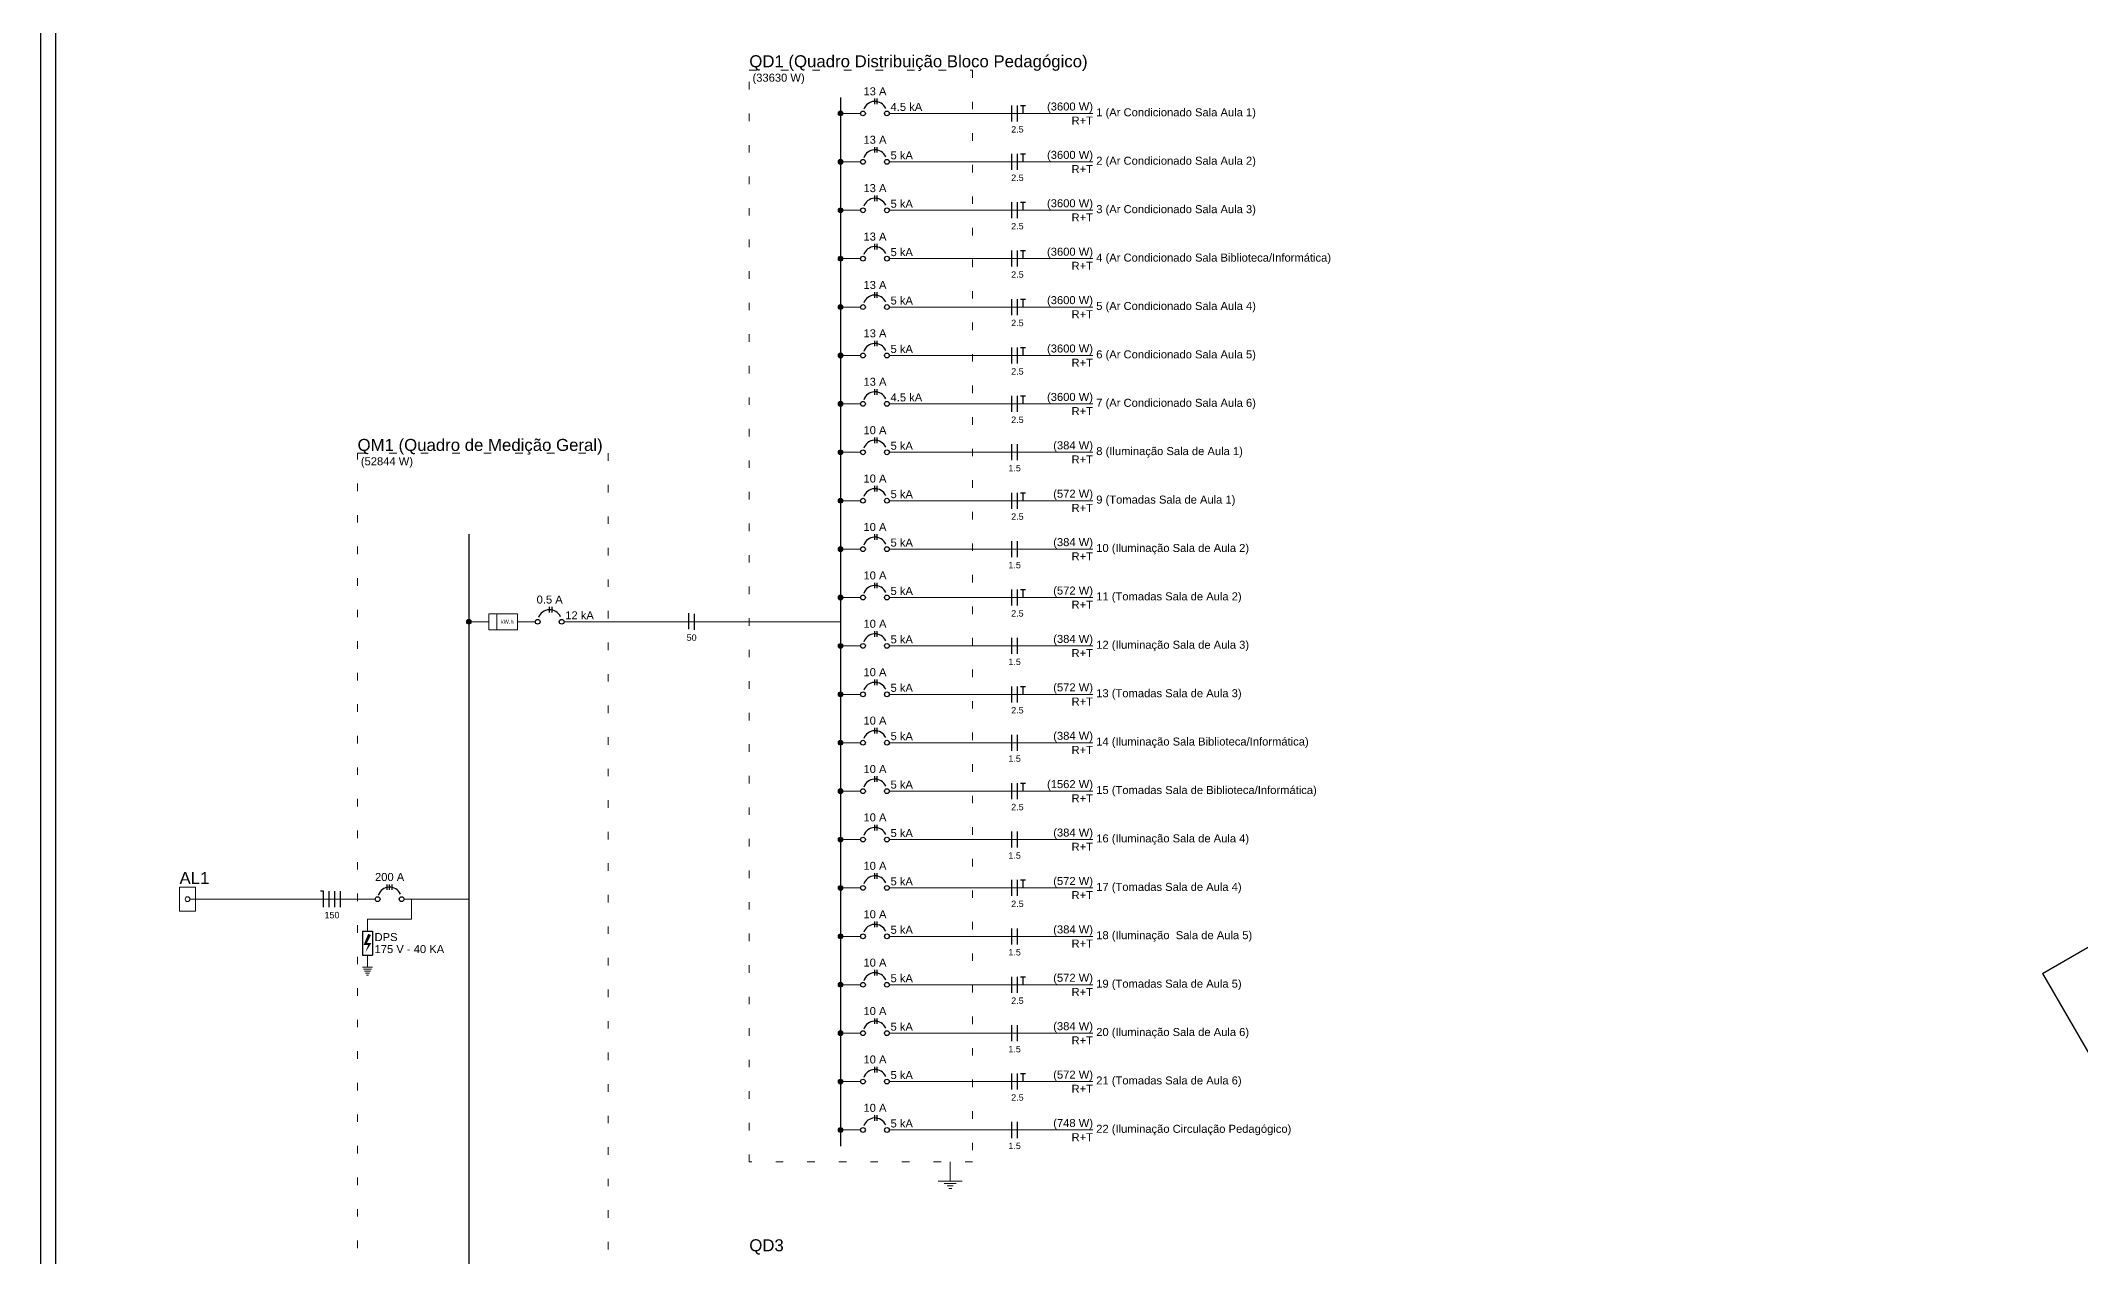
# Model space of a CAD drawing. Extents: x 210 to 779, y 61 to 241.
# Drawn here: x 325.15 to 352.14, y 192.95 to 209.04 of the extents above; entities that cross this region are included whole.
import ezdxf

# ---------------------------------------------------------------- set-up
doc = ezdxf.new("R2010")
doc.units = 0
doc.header["$LTSCALE"] = 2
doc.linetypes.add('DOT2', pattern=[3.175, 0, -3.175])
doc.layers.add('A-MURO', color=2, linetype='CONTINUOUS')
doc.layers.add('A-PISOS', color=2, linetype='CONTINUOUS')
for name, color, linetype, lineweight in [('DI-Barramento', 6, 'CONTINUOUS', 30), ('DI-Disjuntor', 1, 'CONTINUOUS', 30), ('DI-Fios', 3, 'CONTINUOUS', 30), ('DI-Linhas do diagrama', 9, 'CONTINUOUS', 20), ('DI-Pontilhado', 7, 'CONTINUOUS', 20), ('DI-Textos do diagrama', 7, 'CONTINUOUS', 20), ('DI-Título do diagrama', 3, 'CONTINUOUS', 30)]:
    doc.layers.add(name, color=color, linetype=linetype, lineweight=lineweight)
doc.styles.add('Arial', font='arial.ttf')

msp = doc.modelspace()

# ---------------------------------------------------------------- hatches: boundary and pattern name
at = {"layer": 'DI-Textos do diagrama', "linetype": 'Continuous'}
msp.add_hatch(color=256, dxfattribs=at).paths.add_polyline_path([(329.48, 197.221), (329.518, 197.206), (329.465, 197.101), (329.523, 197.101), (329.443, 196.974), (329.48, 197.075), (329.42, 197.075), (329.48, 197.221)])

# ---------------------------------------------------------------- linework, layer by layer
at = {"layer": 'A-MURO', "color": 251}
for p, q in [((325.148, 172.31), (325.148, 222.31)), ((325.348, 172.31), (325.348, 222.11))]:
    msp.add_line(p, q, dxfattribs=at)
at = {"layer": 'A-PISOS', "color": 251}
for q in [(356.207, 199.335), (360.114, 182.019)]:
    msp.add_line((351.639, 196.698), q, dxfattribs=at)
at = {"layer": 'DI-Barramento', "linetype": 'Continuous'}
for p, q in [((335.731, 208.292), (335.731, 194.413)), ((330.812, 202.511), (330.812, 182.836))]:
    msp.add_line(p, q, dxfattribs=at)
at = {"layer": 'DI-Disjuntor', "linetype": 'Continuous'}
for p, q in [((336.187, 208.202), (336.187, 208.276)), ((336.218, 208.202), (336.218, 208.276)), ((336.187, 207.561), (336.187, 207.635)), ((336.218, 207.561), (336.218, 207.635)), ((336.187, 206.92), (336.187, 206.994)), ((336.218, 206.92), (336.218, 206.994)), ((336.187, 206.279), (336.187, 206.354)), ((336.218, 206.279), (336.218, 206.354)), ((336.187, 205.639), (336.187, 205.713)), ((336.218, 205.639), (336.218, 205.713)), ((336.187, 204.998), (336.187, 205.072)), ((336.218, 204.998), (336.218, 205.072)), ((336.187, 204.357), (336.187, 204.431)), ((336.218, 204.357), (336.218, 204.431)), ((336.187, 203.717), (336.187, 203.791)), ((336.218, 203.717), (336.218, 203.791)), ((336.187, 203.076), (336.187, 203.15)), ((336.218, 203.076), (336.218, 203.15)), ((336.187, 202.435), (336.187, 202.509)), ((336.218, 202.435), (336.218, 202.509)), ((336.187, 201.795), (336.187, 201.869)), ((336.218, 201.795), (336.218, 201.869)), ((331.882, 201.474), (331.882, 201.548)), ((331.914, 201.474), (331.914, 201.548)), ((336.187, 201.154), (336.187, 201.228)), ((336.218, 201.154), (336.218, 201.228)), ((336.187, 200.513), (336.187, 200.587)), ((336.218, 200.513), (336.218, 200.587)), ((336.187, 199.872), (336.187, 199.947)), ((336.218, 199.872), (336.218, 199.947)), ((336.187, 199.232), (336.187, 199.306)), ((336.218, 199.232), (336.218, 199.306)), ((336.187, 198.591), (336.187, 198.665)), ((336.218, 198.591), (336.218, 198.665)), ((329.732, 197.802), (329.732, 197.876)), ((329.764, 197.802), (329.764, 197.876)), ((329.796, 197.802), (329.796, 197.876)), ((336.187, 197.95), (336.187, 198.025)), ((336.218, 197.95), (336.218, 198.025)), ((336.187, 197.31), (336.187, 197.384)), ((336.218, 197.31), (336.218, 197.384)), ((329.406, 197.256), (329.539, 197.256)), ((329.406, 197.256), (329.406, 196.939)), ((329.539, 197.256), (329.539, 196.939)), ((329.406, 196.939), (329.539, 196.939)), ((336.187, 196.669), (336.187, 196.743)), ((336.218, 196.669), (336.218, 196.743)), ((336.187, 196.028), (336.187, 196.102)), ((336.218, 196.028), (336.218, 196.102)), ((336.187, 195.388), (336.187, 195.462)), ((336.218, 195.388), (336.218, 195.462)), ((336.187, 194.747), (336.187, 194.821)), ((336.218, 194.747), (336.218, 194.821))]:
    msp.add_line(p, q, dxfattribs=at)
for centre in [(336.028, 208.08), (336.345, 208.08), (336.028, 207.439), (336.345, 207.439), (336.028, 206.798), (336.345, 206.798), (336.028, 206.158), (336.345, 206.158), (336.028, 205.517), (336.345, 205.517), (336.028, 204.876), (336.345, 204.876), (336.028, 204.236), (336.345, 204.236), (336.028, 203.595), (336.345, 203.595), (336.028, 202.954), (336.345, 202.954), (336.028, 202.313), (336.345, 202.313), (336.028, 201.673), (336.345, 201.673), (331.723, 201.352), (332.041, 201.352), (336.028, 201.032), (336.345, 201.032), (336.028, 200.391), (336.345, 200.391), (336.028, 199.751), (336.345, 199.751), (336.028, 199.11), (336.345, 199.11), (336.028, 198.469), (336.345, 198.469), (336.028, 197.829), (336.345, 197.829), (329.605, 197.68), (329.923, 197.68), (336.028, 197.188), (336.345, 197.188), (336.028, 196.547), (336.345, 196.547), (336.028, 195.907), (336.345, 195.907), (336.028, 195.266), (336.345, 195.266), (336.028, 194.625), (336.345, 194.625)]:
    msp.add_circle(centre, 0.0318, dxfattribs=at)
for centre in [(336.187, 208.08), (336.187, 207.439), (336.187, 206.798), (336.187, 206.158), (336.187, 205.517), (336.187, 204.876), (336.187, 204.236), (336.187, 203.595), (336.187, 202.954), (336.187, 202.313), (336.187, 201.673), (331.882, 201.352), (336.187, 201.032), (336.187, 200.391), (336.187, 199.751), (336.187, 199.11), (336.187, 198.469), (329.764, 197.68), (336.187, 197.829), (336.187, 197.188), (336.187, 196.547), (336.187, 195.907), (336.187, 195.266), (336.187, 194.625)]:
    msp.add_arc(centre, 0.159, 25, 160, dxfattribs=at)
at = {"layer": 'DI-Fios', "linetype": 'Continuous'}
for p, q in [((337.997, 207.974), (337.997, 208.186)), ((338.072, 207.974), (338.072, 208.186)), ((338.112, 208.186), (338.18, 208.186)), ((338.146, 208.08), (338.146, 208.186)), ((337.997, 207.333), (337.997, 207.545)), ((338.072, 207.333), (338.072, 207.545)), ((338.112, 207.545), (338.18, 207.545)), ((338.146, 207.439), (338.146, 207.545)), ((337.997, 206.692), (337.997, 206.904)), ((338.072, 206.692), (338.072, 206.904)), ((338.112, 206.904), (338.18, 206.904)), ((338.146, 206.798), (338.146, 206.904)), ((337.997, 206.052), (337.997, 206.264)), ((338.072, 206.052), (338.072, 206.264)), ((338.112, 206.264), (338.18, 206.264)), ((338.146, 206.158), (338.146, 206.264)), ((337.997, 205.411), (337.997, 205.623)), ((338.072, 205.411), (338.072, 205.623)), ((338.112, 205.623), (338.18, 205.623)), ((338.146, 205.517), (338.146, 205.623)), ((337.997, 204.77), (337.997, 204.982)), ((338.072, 204.77), (338.072, 204.982)), ((338.112, 204.982), (338.18, 204.982)), ((338.146, 204.876), (338.146, 204.982)), ((337.997, 204.13), (337.997, 204.341)), ((338.072, 204.13), (338.072, 204.341)), ((338.112, 204.341), (338.18, 204.341)), ((338.146, 204.236), (338.146, 204.341)), ((337.997, 203.489), (337.997, 203.701)), ((338.072, 203.489), (338.072, 203.701)), ((337.997, 202.848), (337.997, 203.06)), ((338.072, 202.848), (338.072, 203.06)), ((338.112, 203.06), (338.18, 203.06)), ((338.146, 202.954), (338.146, 203.06)), ((337.997, 202.208), (337.997, 202.419)), ((338.072, 202.208), (338.072, 202.419)), ((337.997, 201.567), (337.997, 201.779)), ((338.072, 201.567), (338.072, 201.779)), ((338.112, 201.779), (338.18, 201.779)), ((338.146, 201.673), (338.146, 201.779)), ((333.724, 201.253), (333.724, 201.465)), ((333.799, 201.247), (333.799, 201.458)), ((337.997, 200.926), (337.997, 201.138)), ((338.072, 200.926), (338.072, 201.138)), ((337.997, 200.285), (337.997, 200.497)), ((338.072, 200.285), (338.072, 200.497)), ((338.112, 200.497), (338.18, 200.497)), ((338.146, 200.391), (338.146, 200.497)), ((337.997, 199.645), (337.997, 199.857)), ((338.072, 199.645), (338.072, 199.857)), ((337.997, 199.004), (337.997, 199.216)), ((338.072, 199.004), (338.072, 199.216)), ((338.112, 199.216), (338.18, 199.216)), ((338.146, 199.11), (338.146, 199.216)), ((337.997, 198.363), (337.997, 198.575)), ((338.072, 198.363), (338.072, 198.575)), ((337.997, 197.723), (337.997, 197.935)), ((338.072, 197.723), (338.072, 197.935)), ((338.112, 197.935), (338.18, 197.935)), ((338.146, 197.829), (338.146, 197.935)), ((328.89, 197.786), (328.848, 197.786)), ((328.89, 197.574), (328.89, 197.786)), ((328.964, 197.574), (328.964, 197.786)), ((329.038, 197.574), (329.038, 197.786)), ((329.112, 197.574), (329.112, 197.786)), ((337.997, 197.082), (337.997, 197.294)), ((338.072, 197.082), (338.072, 197.294)), ((337.997, 196.441), (337.997, 196.653)), ((338.072, 196.441), (338.072, 196.653)), ((338.112, 196.653), (338.18, 196.653)), ((338.146, 196.547), (338.146, 196.653)), ((337.997, 195.801), (337.997, 196.012)), ((338.072, 195.801), (338.072, 196.012)), ((337.997, 195.16), (337.997, 195.372)), ((338.072, 195.16), (338.072, 195.372)), ((338.112, 195.372), (338.18, 195.372)), ((338.146, 195.266), (338.146, 195.372)), ((337.997, 194.519), (337.997, 194.731)), ((338.072, 194.519), (338.072, 194.731))]:
    msp.add_line(p, q, dxfattribs=at)
at = {"layer": 'DI-Linhas do diagrama', "linetype": 'Continuous'}
for p, q in [((335.763, 208.08), (335.996, 208.08)), ((336.377, 208.08), (339.072, 208.08)), ((335.763, 207.439), (335.996, 207.439)), ((336.377, 207.439), (339.072, 207.439)), ((335.763, 206.798), (335.996, 206.798)), ((336.377, 206.798), (339.072, 206.798)), ((335.763, 206.158), (335.996, 206.158)), ((336.377, 206.158), (339.072, 206.158)), ((335.763, 205.517), (335.996, 205.517)), ((336.377, 205.517), (339.072, 205.517)), ((335.763, 204.876), (335.996, 204.876)), ((336.377, 204.876), (339.072, 204.876)), ((335.763, 204.236), (335.996, 204.236)), ((336.377, 204.236), (339.072, 204.236)), ((335.763, 203.595), (335.996, 203.595)), ((336.377, 203.595), (339.072, 203.595)), ((335.763, 202.954), (335.996, 202.954)), ((336.377, 202.954), (339.072, 202.954)), ((335.763, 202.313), (335.996, 202.313)), ((336.377, 202.313), (339.072, 202.313)), ((335.763, 201.673), (335.996, 201.673)), ((336.377, 201.673), (339.072, 201.673)), ((330.844, 201.352), (331.077, 201.352)), ((331.183, 201.247), (331.183, 201.458)), ((331.458, 201.352), (331.691, 201.352)), ((332.072, 201.352), (335.731, 201.352)), ((335.763, 201.032), (335.996, 201.032)), ((336.377, 201.032), (339.072, 201.032)), ((335.763, 200.391), (335.996, 200.391)), ((336.377, 200.391), (339.072, 200.391)), ((335.763, 199.751), (335.996, 199.751)), ((336.377, 199.751), (339.072, 199.751)), ((335.763, 199.11), (335.996, 199.11)), ((336.377, 199.11), (339.072, 199.11)), ((335.763, 198.469), (335.996, 198.469)), ((336.377, 198.469), (339.072, 198.469)), ((327.196, 197.839), (326.984, 197.839)), ((326.984, 197.839), (326.984, 197.521)), ((327.196, 197.521), (327.196, 197.839)), ((335.763, 197.829), (335.996, 197.829)), ((336.377, 197.829), (339.072, 197.829)), ((327.122, 197.68), (327.196, 197.68)), ((327.196, 197.68), (327.238, 197.68)), ((327.238, 197.68), (327.302, 197.68)), ((327.27, 197.68), (329.573, 197.68)), ((329.954, 197.68), (330.187, 197.68)), ((330.055, 197.68), (330.055, 197.415)), ((330.187, 197.68), (330.812, 197.68)), ((326.984, 197.521), (327.196, 197.521)), ((330.055, 197.415), (329.473, 197.415)), ((329.473, 197.415), (329.473, 197.256)), ((335.763, 197.188), (335.996, 197.188)), ((336.377, 197.188), (339.072, 197.188)), ((329.406, 196.78), (329.539, 196.78)), ((329.42, 196.753), (329.525, 196.753)), ((329.473, 196.939), (329.473, 196.78)), ((329.433, 196.727), (329.512, 196.727)), ((329.446, 196.7), (329.499, 196.7)), ((329.459, 196.674), (329.486, 196.674)), ((335.763, 196.547), (335.996, 196.547)), ((336.377, 196.547), (339.072, 196.547)), ((335.763, 195.907), (335.996, 195.907)), ((336.377, 195.907), (339.072, 195.907)), ((335.763, 195.266), (335.996, 195.266)), ((336.377, 195.266), (339.072, 195.266)), ((335.763, 194.625), (335.996, 194.625)), ((336.377, 194.625), (339.072, 194.625))]:
    msp.add_line(p, q, dxfattribs=at)
at = {"layer": 'DI-Linhas do diagrama', "linetype": 'Continuous', "const_width": 0.0318}
for points in [[(335.747, 208.08, 1), (335.715, 208.08, 1)], [(335.747, 207.439, 1), (335.715, 207.439, 1)], [(335.747, 206.798, 1), (335.715, 206.798, 1)], [(335.747, 206.158, 1), (335.715, 206.158, 1)], [(335.747, 205.517, 1), (335.715, 205.517, 1)], [(335.747, 204.876, 1), (335.715, 204.876, 1)], [(335.747, 204.236, 1), (335.715, 204.236, 1)], [(335.747, 203.595, 1), (335.715, 203.595, 1)], [(335.747, 202.954, 1), (335.715, 202.954, 1)], [(335.747, 202.313, 1), (335.715, 202.313, 1)], [(335.747, 201.673, 1), (335.715, 201.673, 1)], [(330.828, 201.352, 1), (330.796, 201.352, 1)], [(335.747, 201.032, 1), (335.715, 201.032, 1)], [(335.747, 200.391, 1), (335.715, 200.391, 1)], [(335.747, 199.751, 1), (335.715, 199.751, 1)], [(335.747, 199.11, 1), (335.715, 199.11, 1)], [(335.747, 198.469, 1), (335.715, 198.469, 1)], [(335.747, 197.829, 1), (335.715, 197.829, 1)], [(335.747, 197.188, 1), (335.715, 197.188, 1)], [(335.747, 196.547, 1), (335.715, 196.547, 1)], [(335.747, 195.907, 1), (335.715, 195.907, 1)], [(335.747, 195.266, 1), (335.715, 195.266, 1)], [(335.747, 194.625, 1), (335.715, 194.625, 1)]]:
    msp.add_lwpolyline(points, format="xyb", close=True, dxfattribs=at)
at = {"layer": 'DI-Linhas do diagrama', "linetype": 'Continuous'}
msp.add_lwpolyline([(331.077, 201.247), (331.077, 201.458), (331.458, 201.458), (331.458, 201.247), (331.077, 201.247)], close=True, dxfattribs=at)
for centre in [(335.731, 208.08), (335.731, 207.439), (335.731, 206.798), (335.731, 206.158), (335.731, 205.517), (335.731, 204.876), (335.731, 204.236), (335.731, 203.595), (335.731, 202.954), (335.731, 202.313), (335.731, 201.673), (330.812, 201.352), (335.731, 201.032), (335.731, 200.391), (335.731, 199.751), (335.731, 199.11), (335.731, 198.469), (335.731, 197.829), (327.09, 197.68), (335.731, 197.188), (335.731, 196.547), (335.731, 195.907), (335.731, 195.266), (335.731, 194.625)]:
    msp.add_circle(centre, 0.0318, dxfattribs=at)
at = {"layer": 'DI-Pontilhado', "linetype": 'DOT2', "ltscale": 0.05}
for points in [[(334.524, 194.202), (334.524, 208.652), (337.479, 208.652), (337.479, 194.202), (334.524, 194.202)], [(329.34, 182.624), (329.34, 203.582), (332.655, 203.582), (332.655, 182.624), (329.34, 182.624)]]:
    msp.add_lwpolyline(points, close=True, dxfattribs=at)
at = {"layer": 'DI-Textos do diagrama', "linetype": 'Continuous'}
for p, q in [((337.183, 194.202), (337.183, 193.947)), ((337.024, 193.947), (337.342, 193.947)), ((337.104, 193.916), (337.263, 193.916)), ((337.143, 193.884), (337.223, 193.884)), ((337.163, 193.852), (337.203, 193.852))]:
    msp.add_line(p, q, dxfattribs=at)

# ---------------------------------------------------------------- texts
at = {"layer": 'DI-Linhas do diagrama', "char_height": 0.1059, "attachment_point": 7, "line_spacing_factor": 0.798, "style": 'Arial'}
for s, insert, width in [('175 V - 40 KA', (329.565, 196.965), 1.65204), ('DPS', (329.565, 197.124), 0.38124)]:
    msp.add_mtext(s, dxfattribs=dict(at, insert=insert, width=width))
at = {"layer": 'DI-Textos do diagrama', "line_spacing_factor": 0.798, "style": 'Arial'}
for s, insert, char_height, width, attachment_point in [('(33630 W)', (334.566, 208.468), 0.1059, 1.14372, 7), ('13 A', (336.187, 208.318), 0.1059, 0.50832, 8), ('4.5 kA', (336.393, 208.112), 0.1059, 0.76248, 7), ('(3600 W)', (339.072, 208.087), 0.1059, 1.01664, 9), ('1 (Ar Condicionado Sala Aula 1)', (339.115, 208.01), 0.1059, 3.93948, 7), ('2.5', (338.072, 207.826), 0.0847, 0.30499, 8), ('R+T', (339.072, 207.932), 0.1059, 0.38124, 9), ('13 A', (336.187, 207.677), 0.1059, 0.50832, 8), ('5 kA', (336.393, 207.471), 0.1059, 0.50832, 7), ('(3600 W)', (339.072, 207.447), 0.1059, 1.01664, 9), ('R+T', (339.072, 207.291), 0.1059, 0.38124, 9), ('2 (Ar Condicionado Sala Aula 2)', (339.115, 207.369), 0.1059, 3.93948, 7), ('13 A', (336.187, 207.037), 0.1059, 0.50832, 8), ('2.5', (338.072, 207.185), 0.0847, 0.30499, 8), ('5 kA', (336.393, 206.83), 0.1059, 0.50832, 7), ('(3600 W)', (339.072, 206.806), 0.1059, 1.01664, 9), ('R+T', (339.072, 206.65), 0.1059, 0.38124, 9), ('3 (Ar Condicionado Sala Aula 3)', (339.115, 206.728), 0.1059, 3.93948, 7), ('13 A', (336.187, 206.396), 0.1059, 0.50832, 8), ('2.5', (338.072, 206.544), 0.0847, 0.30499, 8), ('5 kA', (336.393, 206.19), 0.1059, 0.50832, 7), ('(3600 W)', (339.072, 206.165), 0.1059, 1.01664, 9), ('4 (Ar Condicionado Sala Biblioteca/Informática)', (339.115, 206.087), 0.1059, 5.97276, 7), ('2.5', (338.072, 205.904), 0.0847, 0.30499, 8), ('R+T', (339.072, 206.01), 0.1059, 0.38124, 9), ('13 A', (336.187, 205.755), 0.1059, 0.50832, 8), ('5 kA', (336.393, 205.549), 0.1059, 0.50832, 7), ('(3600 W)', (339.072, 205.524), 0.1059, 1.01664, 9), ('R+T', (339.072, 205.369), 0.1059, 0.38124, 9), ('5 (Ar Condicionado Sala Aula 4)', (339.115, 205.447), 0.1059, 3.93948, 7), ('13 A', (336.187, 205.115), 0.1059, 0.50832, 8), ('2.5', (338.072, 205.263), 0.0847, 0.30499, 8), ('5 kA', (336.393, 204.908), 0.1059, 0.50832, 7), ('(3600 W)', (339.072, 204.884), 0.1059, 1.01664, 9), ('6 (Ar Condicionado Sala Aula 5)', (339.115, 204.806), 0.1059, 3.93948, 7), ('13 A', (336.187, 204.474), 0.1059, 0.50832, 8), ('2.5', (338.072, 204.622), 0.0847, 0.30499, 8), ('R+T', (339.072, 204.728), 0.1059, 0.38124, 9), ('4.5 kA', (336.393, 204.267), 0.1059, 0.76248, 7), ('(3600 W)', (339.072, 204.243), 0.1059, 1.01664, 9), ('7 (Ar Condicionado Sala Aula 6)', (339.115, 204.165), 0.1059, 3.93948, 7), ('2.5', (338.072, 203.982), 0.0847, 0.30499, 8), ('R+T', (339.072, 204.087), 0.1059, 0.38124, 9), ('10 A', (336.187, 203.833), 0.1059, 0.50832, 8), ('(52844 W)', (329.383, 203.391), 0.1059, 1.14372, 7), ('5 kA', (336.393, 203.627), 0.1059, 0.50832, 7), ('(384 W)', (339.072, 203.602), 0.1059, 0.88956, 9), ('R+T', (339.072, 203.447), 0.1059, 0.38124, 9), ('8 (Iluminação Sala de Aula 1)', (339.115, 203.525), 0.1059, 3.68532, 7), ('10 A', (336.187, 203.193), 0.1059, 0.50832, 8), ('1.5', (338.035, 203.341), 0.0847, 0.30499, 8), ('5 kA', (336.393, 202.986), 0.1059, 0.50832, 7), ('(572 W)', (339.072, 202.962), 0.1059, 0.88956, 9), ('9 (Tomadas Sala de Aula 1)', (339.115, 202.884), 0.1059, 3.30408, 7), ('2.5', (338.072, 202.7), 0.0847, 0.30499, 8), ('R+T', (339.072, 202.806), 0.1059, 0.38124, 9), ('10 A', (336.187, 202.552), 0.1059, 0.50832, 8), ('5 kA', (336.393, 202.345), 0.1059, 0.50832, 7), ('(384 W)', (339.072, 202.321), 0.1059, 0.88956, 9), ('R+T', (339.072, 202.165), 0.1059, 0.38124, 9), ('10 (Iluminação Sala de Aula 2)', (339.115, 202.243), 0.1059, 3.8124, 7), ('10 A', (336.187, 201.911), 0.1059, 0.50832, 8), ('1.5', (338.035, 202.059), 0.0847, 0.30499, 8), ('0.5 A', (331.882, 201.591), 0.1059, 0.6354, 8), ('5 kA', (336.393, 201.705), 0.1059, 0.50832, 7), ('(572 W)', (339.072, 201.68), 0.1059, 0.88956, 9), ('R+T', (339.072, 201.525), 0.1059, 0.38124, 9), ('11 (Tomadas Sala de Aula 2)', (339.115, 201.603), 0.1059, 3.43116, 7), ('kW.h', (331.236, 201.326), 0.0529, 0.25416, 7), ('12 kA', (332.088, 201.384), 0.1059, 0.6354, 7), ('10 A', (336.187, 201.271), 0.1059, 0.50832, 8), ('2.5', (338.072, 201.419), 0.0847, 0.30499, 8), ('50', (333.761, 201.098), 0.0847, 0.20333, 8), ('5 kA', (336.393, 201.064), 0.1059, 0.50832, 7), ('(384 W)', (339.072, 201.04), 0.1059, 0.88956, 9), ('12 (Iluminação Sala de Aula 3)', (339.115, 200.962), 0.1059, 3.8124, 7), ('1.5', (338.035, 200.778), 0.0847, 0.30499, 8), ('R+T', (339.072, 200.884), 0.1059, 0.38124, 9), ('10 A', (336.187, 200.63), 0.1059, 0.50832, 8), ('5 kA', (336.393, 200.423), 0.1059, 0.50832, 7), ('(572 W)', (339.072, 200.399), 0.1059, 0.88956, 9), ('R+T', (339.072, 200.243), 0.1059, 0.38124, 9), ('13 (Tomadas Sala de Aula 3)', (339.115, 200.321), 0.1059, 3.43116, 7), ('10 A', (336.187, 199.989), 0.1059, 0.50832, 8), ('2.5', (338.072, 200.137), 0.0847, 0.30499, 8), ('5 kA', (336.393, 199.783), 0.1059, 0.50832, 7), ('(384 W)', (339.072, 199.758), 0.1059, 0.88956, 9), ('14 (Iluminação Sala Biblioteca/Informática)', (339.115, 199.681), 0.1059, 5.46444, 7), ('10 A', (336.187, 199.348), 0.1059, 0.50832, 8), ('1.5', (338.035, 199.497), 0.0847, 0.30499, 8), ('R+T', (339.072, 199.603), 0.1059, 0.38124, 9), ('5 kA', (336.393, 199.142), 0.1059, 0.50832, 7), ('(1562 W)', (339.072, 199.118), 0.1059, 1.01664, 9), ('15 (Tomadas Sala de Biblioteca/Informática)', (339.115, 199.04), 0.1059, 5.46444, 7), ('2.5', (338.072, 198.856), 0.0847, 0.30499, 8), ('R+T', (339.072, 198.962), 0.1059, 0.38124, 9), ('10 A', (336.187, 198.708), 0.1059, 0.50832, 8), ('5 kA', (336.393, 198.501), 0.1059, 0.50832, 7), ('(384 W)', (339.072, 198.477), 0.1059, 0.88956, 9), ('R+T', (339.072, 198.321), 0.1059, 0.38124, 9), ('16 (Iluminação Sala de Aula 4)', (339.115, 198.399), 0.1059, 3.8124, 7), ('10 A', (336.187, 198.067), 0.1059, 0.50832, 8), ('1.5', (338.035, 198.215), 0.0847, 0.30499, 8), ('200 A', (329.764, 197.919), 0.1059, 0.6354, 8), ('5 kA', (336.393, 197.861), 0.1059, 0.50832, 7), ('(572 W)', (339.072, 197.836), 0.1059, 0.88956, 9), ('17 (Tomadas Sala de Aula 4)', (339.115, 197.758), 0.1059, 3.43116, 7), ('2.5', (338.072, 197.575), 0.0847, 0.30499, 8), ('R+T', (339.072, 197.681), 0.1059, 0.38124, 9), ('150', (329.001, 197.426), 0.0847, 0.30499, 8), ('10 A', (336.187, 197.426), 0.1059, 0.50832, 8), ('5 kA', (336.393, 197.22), 0.1059, 0.50832, 7), ('(384 W)', (339.072, 197.195), 0.1059, 0.88956, 9), ('1.5', (338.035, 196.934), 0.0847, 0.30499, 8), ('R+T', (339.072, 197.04), 0.1059, 0.38124, 9), ('18 (Iluminação  Sala de Aula 5)', (339.115, 197.118), 0.1059, 3.93948, 7), ('10 A', (336.187, 196.786), 0.1059, 0.50832, 8), ('5 kA', (336.393, 196.579), 0.1059, 0.50832, 7), ('(572 W)', (339.072, 196.555), 0.1059, 0.88956, 9), ('R+T', (339.072, 196.399), 0.1059, 0.38124, 9), ('19 (Tomadas Sala de Aula 5)', (339.115, 196.477), 0.1059, 3.43116, 7), ('10 A', (336.187, 196.145), 0.1059, 0.50832, 8), ('2.5', (338.072, 196.293), 0.0847, 0.30499, 8), ('5 kA', (336.393, 195.938), 0.1059, 0.50832, 7), ('(384 W)', (339.072, 195.914), 0.1059, 0.88956, 9), ('20 (Iluminação Sala de Aula 6)', (339.115, 195.836), 0.1059, 3.8124, 7), ('1.5', (338.035, 195.652), 0.0847, 0.30499, 8), ('R+T', (339.072, 195.758), 0.1059, 0.38124, 9), ('10 A', (336.187, 195.504), 0.1059, 0.50832, 8), ('5 kA', (336.393, 195.298), 0.1059, 0.50832, 7), ('(572 W)', (339.072, 195.273), 0.1059, 0.88956, 9), ('R+T', (339.072, 195.118), 0.1059, 0.38124, 9), ('21 (Tomadas Sala de Aula 6)', (339.115, 195.196), 0.1059, 3.43116, 7), ('10 A', (336.187, 194.864), 0.1059, 0.50832, 8), ('2.5', (338.072, 195.012), 0.0847, 0.30499, 8), ('5 kA', (336.393, 194.657), 0.1059, 0.50832, 7), ('(748 W)', (339.072, 194.633), 0.1059, 0.88956, 9), ('22 (Iluminação Circulação Pedagógico)', (339.115, 194.555), 0.1059, 4.70196, 7), ('1.5', (338.035, 194.371), 0.0847, 0.30499, 8), ('R+T', (339.072, 194.477), 0.1059, 0.38124, 9)]:
    msp.add_mtext(s, dxfattribs=dict(at, insert=insert, char_height=char_height, width=width, attachment_point=attachment_point))
at = {"layer": 'DI-Título do diagrama', "attachment_point": 7, "line_spacing_factor": 0.798, "style": 'Arial'}
for s, insert, char_height, width in [('QD1 (Quadro Distribuição Bloco Pedagógico)', (334.524, 208.642), 0.15885, 8.00604), ('QM1 (Quadro de Medição Geral)', (329.34, 203.564), 0.15885, 5.52798), ('AL1', (326.984, 197.881), 0.1588, 0.57186), ('QD3', (334.524, 192.976), 0.1588, 0.57186)]:
    msp.add_mtext(s, dxfattribs=dict(at, insert=insert, char_height=char_height, width=width))

doc.saveas('drawing.dxf')
